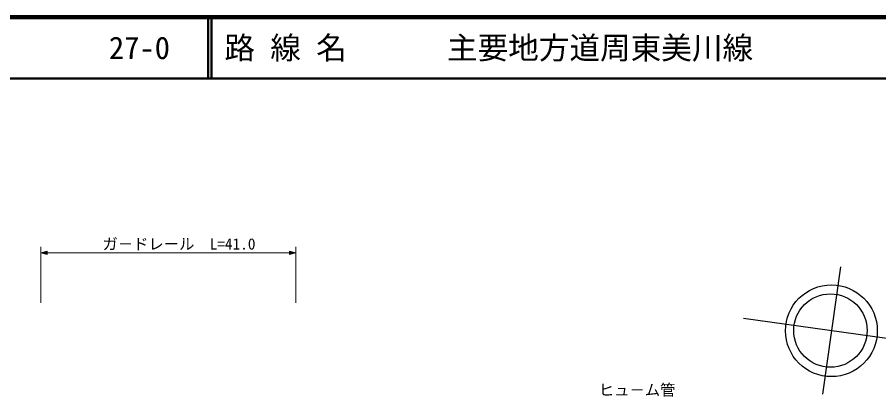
# Model space of a CAD drawing. Units: millimetres, scale not verified. Extents: x 40000 to 680000, y 20000 to 380000.
# Drawn here: x 146547 to 287254, y 318009 to 380000 of the extents above; entities that cross this region are included whole.
import ezdxf
from ezdxf.enums import TextEntityAlignment as Align

# ---------------------------------------------------------------- set-up
doc = ezdxf.new("R2010")
doc.units = ezdxf.units.MM
doc.header["$LTSCALE"] = 1000
for name, color, linetype, lineweight in [('S-BMK-SRVR', 3, 'Continuous', 25), ('S-STR-HTXT', 7, 'Continuous', 13), ('S-TTL', 2, 'Continuous', 140), ('S-TTL-LINE', 7, 'Continuous', 50)]:
    doc.layers.add(name, color=color, linetype=linetype, lineweight=lineweight)
doc.layers.add('S-TTL-TXT', color=7, linetype='Continuous')
doc.styles.add('ＭＳ ゴシック', font='')
doc.styles.get('ＭＳ ゴシック').set_extended_font_data('MS Gothic')

msp = doc.modelspace()

# ---------------------------------------------------------------- linework, layer by layer
at = {"layer": 'S-BMK-SRVR'}
for p, q in [((280985, 339222), (278063, 318450)), ((265169, 330852), (297867, 326260))]:
    msp.add_line(p, q, dxfattribs=at)
for centre, major_axis in [((279518, 328794), (7498, 0)), ((279363, 328825), (5998, 0))]:
    msp.add_ellipse(centre, major_axis=major_axis, ratio=0.999182, dxfattribs=at)
at = {"layer": 'S-STR-HTXT'}
for p, q in [((150421, 333339), (150421, 342516)), ((192037, 342516), (192037, 333339)), ((150421, 341517), (151420, 341797)), ((150421, 341517), (192037, 341517)), ((151420, 341238), (150421, 341517)), ((150701, 341517), (151380, 341717)), ((151380, 341318), (150701, 341517)), ((150860, 341517), (151340, 341637)), ((151340, 341397), (150860, 341517)), ((151100, 341517), (151300, 341557)), ((151300, 341477), (151100, 341517)), ((151300, 341557), (151300, 341477)), ((151340, 341637), (151340, 341397)), ((151380, 341717), (151380, 341318)), ((151420, 341797), (151420, 341238)), ((191037, 341238), (191037, 341797)), ((191037, 341797), (192037, 341517)), ((192037, 341517), (191037, 341238)), ((191077, 341318), (191077, 341717)), ((191077, 341717), (191757, 341517)), ((191757, 341517), (191077, 341318)), ((191117, 341397), (191117, 341637)), ((191117, 341637), (191597, 341517)), ((191597, 341517), (191117, 341397)), ((191157, 341477), (191157, 341557)), ((191157, 341557), (191357, 341517)), ((191357, 341517), (191157, 341477))]:
    msp.add_line(p, q, dxfattribs=at)
at = {"layer": 'S-TTL'}
msp.add_line((680000, 380000), (40000, 380000), dxfattribs=at)
at = {"layer": 'S-TTL-LINE'}
for p, q in [((177750, 380000), (177750, 370000)), ((178250, 380000), (178250, 370000)), ((40000, 370000), (680000, 370000))]:
    msp.add_line(p, q, dxfattribs=at)

# ---------------------------------------------------------------- texts
at = {"layer": 'S-STR-HTXT', "style": 'ＭＳ ゴシック'}
for s, p in [('ガ－ドレール\u3000L=41.0', (160475, 341499)), ('ヒュ－ム管', (241543, 317662))]:
    msp.add_text(s, height=1833, dxfattribs=at).set_placement(p, align=Align.BOTTOM_LEFT)
at = {"layer": 'S-TTL-TXT', "style": 'ＭＳ ゴシック'}
for s, p in [('路 線 名', (180380, 375000)), ('主要地方道周東美川線', (216734, 375000)), ('27-0', (161521, 375000))]:
    msp.add_text(s, height=3666, dxfattribs=at).set_placement(p, align=Align.MIDDLE_LEFT)

doc.saveas('drawing.dxf')
